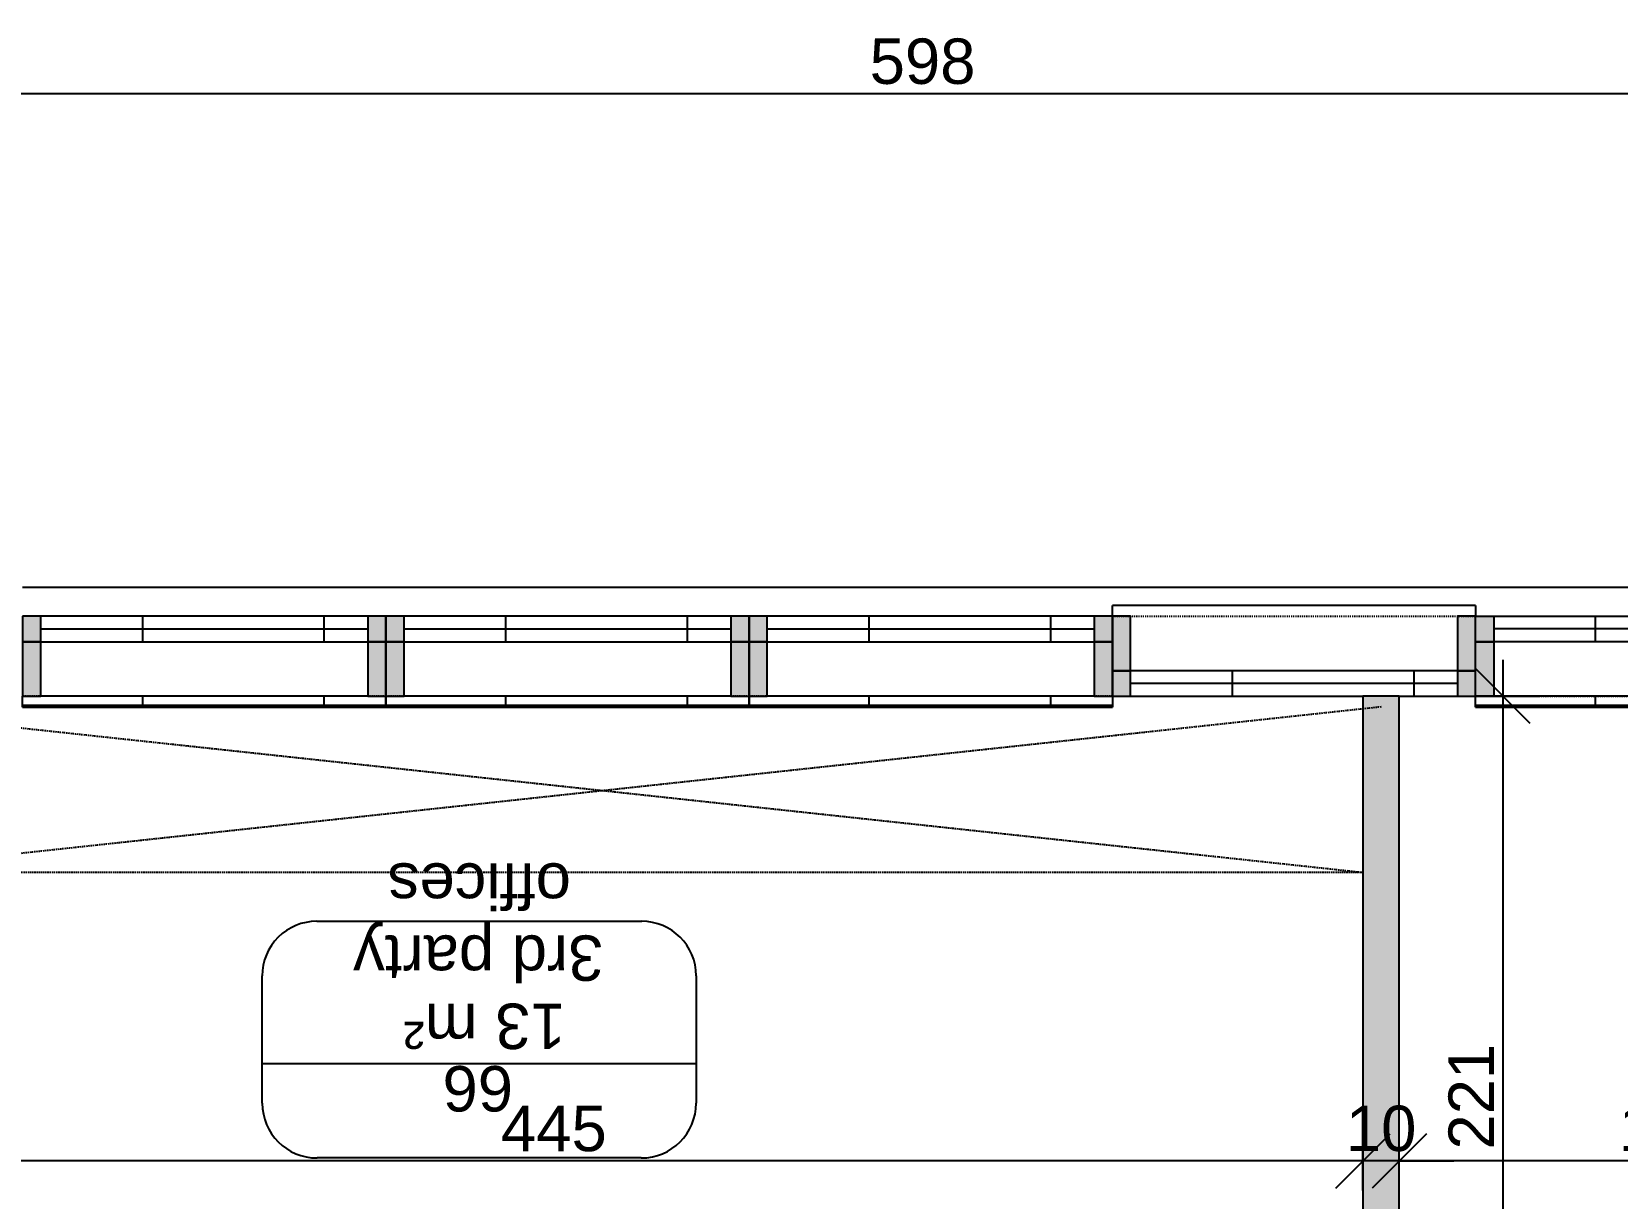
# Model space of a CAD drawing. Extents: x -5566 to 5867, y -120 to 4683.
# Drawn here: x -4931.5 to -4495, y 4052.8 to 4373.9 of the extents above; entities that cross this region are included whole.
import ezdxf

# ---------------------------------------------------------------- set-up
doc = ezdxf.new("R2010")
doc.units = 0
doc.linetypes.add('DASH', pattern=[0.6, 0.3, -0.3])
doc.linetypes.add('HIDDEN_2', pattern=[0.6, 0.4, -0.2])
doc.layers.get('0').update_dxf_attribs({"linetype": 'CONTINUOUS'})
doc.layers.get('DEFPOINTS').update_dxf_attribs({"linetype": 'CONTINUOUS'})
for name, color, linetype in [('A-ANNO-DIMS', 211, 'CONTINUOUS'), ('A-AREA-IDEN', 2, 'CONTINUOUS'), ('A-FLOR-OVHD', 1, 'HIDDEN_2'), ('A-GLAZ', 151, 'CONTINUOUS'), ('A-GLAZ-HDLN', 1, 'DASH'), ('A-WALL', 113, 'CONTINUOUS'), ('A-WALL-PATT', 111, 'CONTINUOUS'), ('I-WALL', 2, 'CONTINUOUS')]:
    doc.layers.add(name, color=color, linetype=linetype)
doc.styles.add('ARIAL', font='arial.ttf', dxfattribs={"height": 12.5})
doc.dimstyles.new('100_200_2_5MM_ARIAL_CM', dxfattribs={"dimscale": 30.48, "dimtxt": 12.753242, "dimasz": 0.492126, "dimexe": 0.328084, "dimexo": 0.0625, "dimgap": 0.082021, "dimtad": 1, "dimdec": 0, "dimzin": 0, "dimtxsty": 'ARIAL', "dimblk1": 'OBLIQUE', "dimblk2": 'OBLIQUE', "dimsah": 1, "dimcen": 0.09, "dimdle": 0.328084, "dimazin": 3, "dimtfac": 1, "dimtdec": 4, "dimtix": 1, "dimtmove": 0, "dimatfit": 3, "dimtvp": 1, "dimtolj": 1, "dimtzin": 0})
doc.dimstyles.new('200_100_2_5MM_ARIAL_CM___O', dxfattribs={"dimscale": 30.48, "dimtxt": 12.753242, "dimasz": 0.492126, "dimexe": 0.328084, "dimexo": 0.0625, "dimgap": 0.082021, "dimtad": 1, "dimdec": 0, "dimzin": 0, "dimtxsty": 'ARIAL', "dimblk1": 'OBLIQUE', "dimblk2": 'OBLIQUE', "dimsah": 1, "dimcen": 0.09, "dimdle": 0.328084, "dimazin": 3, "dimtfac": 1, "dimtdec": 4, "dimtix": 1, "dimtmove": 0, "dimatfit": 3, "dimtvp": 1, "dimtolj": 1, "dimtzin": 0})
pattern_1 = [(180, (201, 11.5), (1e-14, -100), []), (270, (201, 11.5), (50, 3e-15), [])]
pattern_2 = [(0, (-501, -11.5), (0, 100), []), (90, (-501, -11.5), (-50, 3e-15), [])]
pattern_3 = [(180, (301, 11.5), (1e-14, -100), []), (270, (301, 11.5), (50, 3e-15), [])]
pattern_4 = [(180, (101, 11.5), (1e-14, -100), []), (270, (101, 11.5), (50, 3e-15), [])]

# ---------------------------------------------------------------- blocks, each defined once
blk = doc.blocks.new('AR_ALUM_SGL_KEEP_DOWNOPE1F')
at = {"layer": 'A-GLAZ'}
h = blk.add_hatch(dxfattribs=at)
h.set_pattern_fill('FP_130', color=256, style=0, pattern_type=2)
h.set_pattern_definition(pattern_1)
h.paths.add_polyline_path([(50, 11), (50, 14), (-50, 14), (-50, 11), (45, 11)], flags=0)
for points in [[(-45, -4), (-45, 11), (-50, 11), (-50, -4)], [(50, -4), (50, 11), (45, 11), (45, -4)]]:
    blk.add_hatch(color=256, dxfattribs=at).paths.add_polyline_path(points, flags=0)
h = blk.add_hatch(color=256, dxfattribs=at)
h.paths.add_polyline_path([(50, -4), (45, -4), (45, -11), (50, -11)], flags=0)
h.paths.add_polyline_path([(-45, -4), (-50, -4), (-50, -11), (-45, -11)], flags=0)
h = blk.add_hatch(dxfattribs=at)
h.set_pattern_fill('FP_130', color=256, style=0, pattern_type=2)
h.set_pattern_definition(pattern_1)
h.paths.add_polyline_path([(45, -11), (45, -4), (-45, -4), (-45, -11), (14.71, -11)], flags=0)
for p, q in [((-50, 11), (-50, 14)), ((50, 14), (-50, 14)), ((50, 14), (50, 11)), ((-45, 11), (-50, 11)), ((-50, 11), (-50, -4)), ((-45, -4), (-45, 11)), ((50, 11), (45, 11)), ((45, 11), (45, -4)), ((50, -4), (50, 11)), ((-50, -4), (-50, -11)), ((-45, -4), (-50, -4)), ((-50, -4), (-45, -4)), ((-45, -11), (-45, -4)), ((45, -4), (-45, -4)), ((50, -4), (45, -4)), ((45, -4), (45, -11)), ((45, -4), (50, -4)), ((50, -11), (50, -4)), ((45, -7.5), (-45, -7.5)), ((-50, -11), (-45, -11)), ((-45, -11), (45, -11)), ((45, -11), (50, -11))]:
    blk.add_line(p, q, dxfattribs=at)
at = {"layer": 'A-GLAZ-HDLN'}
blk.add_line((-50, 11), (50, 11), dxfattribs=at)
blk = doc.blocks.new('AR_ALUM_SGL_KEEP_DOWNOPE1G')
at = {"layer": 'A-GLAZ'}
h = blk.add_hatch(color=256, dxfattribs=at)
h.paths.add_polyline_path([(-50, 11), (-50, 4), (-45, 4), (-45, 11)], flags=0)
h.paths.add_polyline_path([(45, 11), (45, 4), (50, 4), (50, 11)], flags=0)
h = blk.add_hatch(dxfattribs=at)
h.set_pattern_fill('FP_131', color=256, style=0, pattern_type=2)
h.set_pattern_definition(pattern_2)
h.paths.add_polyline_path([(-45, 4), (45, 4), (45, 11), (-45, 11)], flags=0)
for points in [[(-50, 4), (-50, -11), (-45, -11), (-45, 4)], [(45, 4), (45, -11), (50, -11), (50, 4)]]:
    blk.add_hatch(color=256, dxfattribs=at).paths.add_polyline_path(points, flags=0)
h = blk.add_hatch(dxfattribs=at)
h.set_pattern_fill('FP_131', color=256, style=0, pattern_type=2)
h.set_pattern_definition(pattern_2)
h.paths.add_polyline_path([(-50, -14), (50, -14), (50, -11), (-50, -11)], flags=0)
for p, q in [((-50, 11), (-45, 11)), ((-50, 4), (-50, 11)), ((-45, 11), (-45, 4)), ((-45, 11), (45, 11)), ((45, 11), (50, 11)), ((45, 4), (45, 11)), ((50, 11), (50, 4)), ((45, 7.5), (-45, 7.5)), ((-45, 4), (-50, 4)), ((-50, -11), (-50, 4)), ((-50, 4), (-45, 4)), ((45, 4), (-45, 4)), ((-45, 4), (-45, -11)), ((50, 4), (45, 4)), ((45, -11), (45, 4)), ((45, 4), (50, 4)), ((50, 4), (50, -11)), ((-50, -14), (-50, -11)), ((-45, -11), (-50, -11)), ((50, -11), (45, -11)), ((50, -11), (50, -14)), ((-50, -14), (50, -14))]:
    blk.add_line(p, q, dxfattribs=at)
at = {"layer": 'A-GLAZ-HDLN'}
blk.add_line((-50, -11), (50, -11), dxfattribs=at)
blk = doc.blocks.new('AR_ALUM_SGL_KEEP_DOWNOPE1H')
at = {"layer": 'A-GLAZ'}
for points in [[(-50, 11), (-50, -4), (-45, -4), (-45, 11)], [(45, 4), (45, -4), (50, -4), (50, 11), (45, 11)]]:
    blk.add_hatch(color=256, dxfattribs=at).paths.add_polyline_path(points, flags=0)
h = blk.add_hatch(color=256, dxfattribs=at)
h.paths.add_polyline_path([(-50, -4), (-50, -11), (-45, -11), (-45, -4)], flags=0)
h.paths.add_polyline_path([(45, -4), (45, -11), (50, -11), (50, -4)], flags=0)
h = blk.add_hatch(dxfattribs=at)
h.set_pattern_fill('FP_132', color=256, style=0, pattern_type=2)
h.set_pattern_definition([(0, (-401, -11.5), (0, 100), []), (90, (-401, -11.5), (-50, 3e-15), [])])
h.paths.add_polyline_path([(-45, -11), (45, -11), (45, -4), (-45, -4)], flags=0)
for p, q in [((-50, 11), (-50, 14)), ((50, 14), (-50, 14)), ((50, 14), (50, 11)), ((-45, 11), (-50, 11)), ((-50, 11), (-50, -4)), ((-45, -4), (-45, 11)), ((50, 11), (45, 11)), ((45, 11), (45, -4)), ((50, -4), (50, 11)), ((-50, -4), (-50, -11)), ((-45, -4), (-50, -4)), ((-50, -4), (-45, -4)), ((-45, -11), (-45, -4)), ((45, -4), (-45, -4)), ((50, -4), (45, -4)), ((45, -4), (45, -11)), ((45, -4), (50, -4)), ((50, -11), (50, -4)), ((45, -7.5), (-45, -7.5)), ((-50, -11), (-45, -11)), ((-45, -11), (19, -11)), ((29, -11), (45, -11)), ((45, -11), (50, -11))]:
    blk.add_line(p, q, dxfattribs=at)
at = {"layer": 'A-GLAZ-HDLN'}
blk.add_line((-50, 11), (50, 11), dxfattribs=at)
blk = doc.blocks.new('AR_ALUM_SGL_KEEP_DOWNOPE1I')
at = {"layer": 'A-GLAZ'}
h = blk.add_hatch(dxfattribs=at)
h.set_pattern_fill('FP_133', color=256, style=0, pattern_type=2)
h.set_pattern_definition(pattern_3)
h.paths.add_polyline_path([(50, 14), (-50, 14), (-50, 11), (50, 11)], flags=0)
for points in [[(-45, -4), (-45, 11), (-50, 11), (-50, -4)], [(50, 11), (45, 11), (45, -4), (50, -4), (50, 4)]]:
    blk.add_hatch(color=256, dxfattribs=at).paths.add_polyline_path(points, flags=0)
h = blk.add_hatch(color=256, dxfattribs=at)
h.paths.add_polyline_path([(50, -11), (50, -4), (45, -4), (45, -11)], flags=0)
h.paths.add_polyline_path([(-45, -4), (-50, -4), (-50, -11), (-45, -11)], flags=0)
h = blk.add_hatch(dxfattribs=at)
h.set_pattern_fill('FP_133', color=256, style=0, pattern_type=2)
h.set_pattern_definition(pattern_3)
h.paths.add_polyline_path([(45, -4), (-45, -4), (-45, -11), (45, -11)], flags=0)
for p, q in [((-50, 11), (-50, 14)), ((50, 14), (-50, 14)), ((50, 14), (50, 11)), ((-45, 11), (-50, 11)), ((-50, 11), (-50, -4)), ((-45, -4), (-45, 11)), ((50, 11), (45, 11)), ((45, 11), (45, -4)), ((50, -4), (50, 11)), ((-50, -4), (-50, -11)), ((-45, -4), (-50, -4)), ((-50, -4), (-45, -4)), ((-45, -11), (-45, -4)), ((45, -4), (-45, -4)), ((50, -4), (45, -4)), ((45, -4), (45, -11)), ((45, -4), (50, -4)), ((50, -11), (50, -4)), ((45, -7.5), (-45, -7.5)), ((-50, -11), (-45, -11)), ((-45, -11), (45, -11)), ((45, -11), (50, -11))]:
    blk.add_line(p, q, dxfattribs=at)
at = {"layer": 'A-GLAZ-HDLN'}
blk.add_line((-50, 11), (50, 11), dxfattribs=at)
blk = doc.blocks.new('AR_ALUM_SGL_KEEP_DOWNOPE1J')
at = {"layer": 'A-GLAZ'}
h = blk.add_hatch(dxfattribs=at)
h.set_pattern_fill('FP_134', color=256, style=0, pattern_type=2)
h.set_pattern_definition(pattern_4)
h.paths.add_polyline_path([(50, 11), (50, 14), (-50, 14), (-50, 11), (45, 11)], flags=0)
for points in [[(-45, 11), (-50, 11), (-50, -4), (-45, -4)], [(50, 7.35), (50, 11), (45, 11), (45, -4), (50, -4), (50, 7.34)]]:
    blk.add_hatch(color=256, dxfattribs=at).paths.add_polyline_path(points, flags=0)
h = blk.add_hatch(color=256, dxfattribs=at)
h.paths.add_polyline_path([(50, -11), (50, -4), (45, -4), (45, -11)], flags=0)
h.paths.add_polyline_path([(-45, -11), (-45, -4), (-50, -4), (-50, -11)], flags=0)
h = blk.add_hatch(dxfattribs=at)
h.set_pattern_fill('FP_134', color=256, style=0, pattern_type=2)
h.set_pattern_definition(pattern_4)
h.paths.add_polyline_path([(45, -11), (45, -4), (-45, -4), (-45, -11), (40.7, -11)], flags=0)
for p, q in [((-50, 11), (-50, 14)), ((50, 14), (-50, 14)), ((50, 14), (50, 11)), ((-45, 11), (-50, 11)), ((-50, 11), (-50, -4)), ((-45, -4), (-45, 11)), ((50, 11), (45, 11)), ((45, 11), (45, -4)), ((50, -4), (50, 11)), ((-50, -4), (-50, -11)), ((-45, -4), (-50, -4)), ((-50, -4), (-45, -4)), ((-45, -11), (-45, -4)), ((45, -4), (-45, -4)), ((50, -4), (45, -4)), ((45, -4), (45, -11)), ((45, -4), (50, -4)), ((50, -11), (50, -4)), ((45, -7.5), (-45, -7.5)), ((-50, -11), (-45, -11)), ((-45, -11), (45, -11)), ((45, -11), (50, -11))]:
    blk.add_line(p, q, dxfattribs=at)
at = {"layer": 'A-GLAZ-HDLN'}
blk.add_line((-50, 11), (50, 11), dxfattribs=at)
blk = doc.blocks.new('_OBLIQUE')
at = {"color": 0, "linetype": 'BYBLOCK'}
blk.add_line((-0.5, -0.5), (0.5, 0.5), dxfattribs=at)
blk = doc.blocks.new('DIMBLOCK53-LEVEL__9_00')
at = {"layer": 'A-ANNO-DIMS', "color": 0}
for p, q in [((-4985, 4348.72), (-4985, 4366.82)), ((-4387.5, 4348.72), (-4387.5, 4366.82)), ((-4377.5, 4356.82), (-4995, 4356.82))]:
    blk.add_line(p, q, dxfattribs=at)
at = {"layer": 'DEFPOINTS', "color": 0}
for p in [(-4985, 4356.82), (-4985, 4346.82), (-4387.5, 4346.82)]:
    blk.add_point(p, dxfattribs=at)
at = {"layer": 'A-ANNO-DIMS', "color": 0, "xscale": 15, "yscale": 15, "zscale": 15, "rotation": 180}
blk.add_blockref('_OBLIQUE', (-4985, 4356.82), dxfattribs=at)
at = {"layer": 'A-ANNO-DIMS', "color": 0, "xscale": 15, "yscale": 15, "zscale": 15}
blk.add_blockref('_OBLIQUE', (-4387.5, 4356.82), dxfattribs=at)
at = {"layer": 'A-ANNO-DIMS', "color": 0, "insert": (-4686.25, 4365.7), "char_height": 12.5, "width": 34.6103, "attachment_point": 5, "style": 'ARIAL'}
blk.add_mtext('\\A1;598', dxfattribs=at)
blk = doc.blocks.new('AR_TAG_ROOM_-_ROOM_NUMBER_')
at = {"layer": 'A-AREA-IDEN'}
for p, q in [((-0.8926, 0.5188), (0.8926, 0.5188)), ((-1.1946, 0), (-1.1946, 0.2169)), ((1.1946, 0.2169), (1.1946, 0)), ((-1.1946, -0.4845), (-1.1946, 0)), ((-1.1946, 0), (1.1946, 0)), ((1.1946, 0), (1.1946, -0.4845)), ((0.8947, -0.7844), (-0.8947, -0.7844))]:
    blk.add_line(p, q, dxfattribs=at)
for centre, radius, start, end in [((-0.8926, 0.2169), 0.3019, 90, 180), ((0.8926, 0.2169), 0.3019, 0, 90), ((-0.8947, -0.4845), 0.2999, 180, 270), ((0.8947, -0.4845), 0.2999, 270, 0)]:
    blk.add_arc(centre, radius, start, end, dxfattribs=at)
blk = doc.blocks.new('DIMBLOCK91-LEVEL__9_00')
at = {"layer": 'A-ANNO-DIMS', "color": 0}
for p, q in [((-4555, 4054.95), (-4555, 4073.05)), ((-4405, 4054.95), (-4405, 4073.05)), ((-4395, 4063.05), (-4565, 4063.05))]:
    blk.add_line(p, q, dxfattribs=at)
at = {"layer": 'DEFPOINTS', "color": 0}
for p in [(-4555, 4063.05), (-4555, 4053.05), (-4405, 4053.05)]:
    blk.add_point(p, dxfattribs=at)
at = {"layer": 'A-ANNO-DIMS', "color": 0, "xscale": 15, "yscale": 15, "zscale": 15, "rotation": 180}
blk.add_blockref('_OBLIQUE', (-4555, 4063.05), dxfattribs=at)
at = {"layer": 'A-ANNO-DIMS', "color": 0, "xscale": 15, "yscale": 15, "zscale": 15}
blk.add_blockref('_OBLIQUE', (-4405, 4063.05), dxfattribs=at)
at = {"layer": 'A-ANNO-DIMS', "color": 0, "insert": (-4480, 4071.93), "char_height": 12.5, "width": 34.6103, "attachment_point": 5, "style": 'ARIAL'}
blk.add_mtext('\\A1;150', dxfattribs=at)
blk = doc.blocks.new('DIMBLOCK92-LEVEL__9_00')
at = {"layer": 'A-ANNO-DIMS', "color": 0}
for p, q in [((-4565, 4054.95), (-4565, 4073.05)), ((-4555, 4054.95), (-4555, 4073.05)), ((-4565, 4063.05), (-4580, 4063.05)), ((-4555, 4063.05), (-4565, 4063.05)), ((-4555, 4063.05), (-4540, 4063.05))]:
    blk.add_line(p, q, dxfattribs=at)
at = {"layer": 'DEFPOINTS', "color": 0}
for p in [(-4565, 4063.05), (-4565, 4053.05), (-4555, 4053.05)]:
    blk.add_point(p, dxfattribs=at)
at = {"layer": 'A-ANNO-DIMS', "color": 0, "xscale": 15, "yscale": 15, "zscale": 15}
blk.add_blockref('_OBLIQUE', (-4565, 4063.05), dxfattribs=at)
at = {"layer": 'A-ANNO-DIMS', "color": 0, "xscale": 15, "yscale": 15, "zscale": 15, "rotation": 180}
blk.add_blockref('_OBLIQUE', (-4555, 4063.05), dxfattribs=at)
at = {"layer": 'A-ANNO-DIMS', "color": 0, "insert": (-4560, 4071.93), "char_height": 12.5, "width": 23.0736, "attachment_point": 5, "style": 'ARIAL'}
blk.add_mtext('\\A1;10', dxfattribs=at)
blk = doc.blocks.new('DIMBLOCK93-LEVEL__9_00')
at = {"layer": 'A-ANNO-DIMS', "color": 0}
for p, q in [((-5010.5, 4054.95), (-5010.5, 4073.05)), ((-4565, 4054.95), (-4565, 4073.05)), ((-4555, 4063.05), (-5020.5, 4063.05))]:
    blk.add_line(p, q, dxfattribs=at)
at = {"layer": 'DEFPOINTS', "color": 0}
for p in [(-5010.5, 4063.05), (-5010.5, 4053.05), (-4565, 4053.05)]:
    blk.add_point(p, dxfattribs=at)
at = {"layer": 'A-ANNO-DIMS', "color": 0, "xscale": 15, "yscale": 15, "zscale": 15, "rotation": 180}
blk.add_blockref('_OBLIQUE', (-5010.5, 4063.05), dxfattribs=at)
at = {"layer": 'A-ANNO-DIMS', "color": 0, "xscale": 15, "yscale": 15, "zscale": 15}
blk.add_blockref('_OBLIQUE', (-4565, 4063.05), dxfattribs=at)
at = {"layer": 'A-ANNO-DIMS', "color": 0, "insert": (-4787.75, 4071.9), "char_height": 12.5, "width": 34.6103, "attachment_point": 5, "style": 'ARIAL'}
blk.add_mtext('\\A1;445', dxfattribs=at)
blk = doc.blocks.new('DIMBLOCK138-LEVEL__9_00')
at = {"layer": 'A-ANNO-DIMS', "color": 0}
for p, q in [((-4526.44, 3960.49), (-4526.44, 4200.99)), ((-4534.53, 4190.99), (-4516.44, 4190.99)), ((-4534.53, 3970.49), (-4516.44, 3970.49))]:
    blk.add_line(p, q, dxfattribs=at)
at = {"layer": 'DEFPOINTS', "color": 0}
for p in [(-4536.44, 4190.99), (-4526.44, 4190.99), (-4536.44, 3970.49)]:
    blk.add_point(p, dxfattribs=at)
at = {"layer": 'A-ANNO-DIMS', "color": 0, "xscale": 15, "yscale": 15, "zscale": 15}
for p, rotation in [((-4526.44, 4190.99), 90), ((-4526.44, 3970.49), 270)]:
    blk.add_blockref('_OBLIQUE', p, dxfattribs=dict(at, rotation=rotation))
at = {"layer": 'A-ANNO-DIMS', "color": 0, "insert": (-4535.21, 4080.74), "char_height": 12.5, "width": 34.6103, "attachment_point": 5, "rotation": 90, "style": 'ARIAL'}
blk.add_mtext('\\A1;221', dxfattribs=at)

msp = doc.modelspace()

# ---------------------------------------------------------------- hatches: boundary and pattern name
at = {"layer": 'A-WALL-PATT'}
h = msp.add_hatch(color=256, dxfattribs=at)
h.paths.add_polyline_path([(-4565, 4190.99), (-4565, 3970.49), (-4555, 3970.49), (-4555, 4190.99)], flags=0)
h.paths.add_polyline_path([(-4565, 3239.49), (-4565, 3160.49), (-4555, 3160.49), (-4555, 3296.49), (-4565, 3296.49), (-4565, 3292.99)], flags=0)
h.paths.add_polyline_path([(-4565, 3838.97), (-4565, 3642.49), (-4555, 3642.49), (-4555, 3880.49), (-4565, 3880.49), (-4565, 3869.49)], flags=0)
h.paths.add_polyline_path([(-4565, 3386.49), (-4555, 3386.49), (-4555, 3552.49), (-4565, 3552.49), (-4565, 3389.99)], flags=0)
h.paths.add_polyline_path([(-4565, 2987.98), (-4565, 2605.49), (-4555, 2605.49), (-4555, 3070.49), (-4565, 3070.49), (-4565, 3066.99)], flags=0)

# ---------------------------------------------------------------- linework, layer by layer
at = {"layer": 'A-FLOR-OVHD'}
for p, q in [((-4560, 4188.03), (-4983, 4142.49)), ((-4965, 4185.55), (-4565, 4142.49)), ((-4565, 4142.49), (-4983, 4142.49))]:
    msp.add_line(p, q, dxfattribs=at)
at = {"layer": 'A-WALL'}
msp.add_line((-4934, 4220.99), (-4434, 4220.99), dxfattribs=at)
at = {"layer": 'I-WALL'}
for p, q in [((-4839, 4190.99), (-4929, 4190.99)), ((-4739, 4190.99), (-4829, 4190.99)), ((-4639, 4190.99), (-4729, 4190.99)), ((-4565, 4190.99), (-4565, 3973.99)), ((-4555, 4190.99), (-4565, 4190.99)), ((-4555, 3973.99), (-4555, 4190.99)), ((-4439, 4190.99), (-4529, 4190.99))]:
    msp.add_line(p, q, dxfattribs=at)

# ---------------------------------------------------------------- block references
at = {"layer": 'A-AREA-IDEN', "xscale": 49.99999999999998, "yscale": 49.99999999999998, "zscale": 49.99999999999998, "rotation": 180}
msp.add_blockref('AR_TAG_ROOM_-_ROOM_NUMBER_', (-4808.31, 4089.8), dxfattribs=at)
at = {"layer": 'A-GLAZ', "rotation": 179.9999999999994}
for name, p in [('AR_ALUM_SGL_KEEP_DOWNOPE1J', (-4884, 4201.99)), ('AR_ALUM_SGL_KEEP_DOWNOPE1F', (-4784, 4201.99)), ('AR_ALUM_SGL_KEEP_DOWNOPE1I', (-4684, 4201.99))]:
    msp.add_blockref(name, p, dxfattribs=at)
at = {"layer": 'A-GLAZ'}
for name, p in [('AR_ALUM_SGL_KEEP_DOWNOPE1H', (-4584, 4201.99)), ('AR_ALUM_SGL_KEEP_DOWNOPE1G', (-4484, 4201.99))]:
    msp.add_blockref(name, p, dxfattribs=at)

# ---------------------------------------------------------------- texts
at = {"layer": 'A-AREA-IDEN', "char_height": 12.5, "attachment_point": 1, "rotation": 180, "style": 'ARIAL'}
for s, insert, width in [('offices', (-4783.04, 4132.47), 61.3291), ('3rd party', (-4774.11, 4112.63), 82.9747), ('13 m²', (-4784.48, 4093.86), 54.5147), ('66', (-4798.94, 4076.67), 23.2489)]:
    msp.add_mtext(s, dxfattribs=dict(at, insert=insert, width=width))

# ---------------------------------------------------------------- dimensions: what is measured, and where the dimension line sits
at = {"layer": 'A-ANNO-DIMS'}
for base, p1, p2, override, picture, middle in [((-4985, 4356.81903624), (-4387.5, 4346.81903624), (-4985, 4346.81903624), {"dimpost": '<>', "dimfxl": 597.5}, 'DIMBLOCK53-LEVEL__9_00', (-4686.25, 4365.70119859)), ((-5010.5, 4063.0461548), (-4565, 4053.0461548), (-5010.5, 4053.0461548), {"dimpost": '<>', "dimfxl": 445.5}, 'DIMBLOCK93-LEVEL__9_00', (-4787.75, 4071.90273734)), ((-4565, 4063.05), (-4555, 4053.05), (-4565, 4053.05), {"dimpost": '<>', "dimfxl": 10}, 'DIMBLOCK92-LEVEL__9_00', (-4560, 4071.93)), ((-4555, 4063.05), (-4405, 4053.05), (-4555, 4053.05), {"dimpost": '<>', "dimfxl": 150}, 'DIMBLOCK91-LEVEL__9_00', (-4480, 4071.93))]:
    dim = msp.add_linear_dim(base=base, p1=p1, p2=p2, dimstyle='100_200_2_5MM_ARIAL_CM', override=override, dxfattribs=at)
    dim.commit()
    dim.dimension.update_dxf_attribs({"geometry": picture, "text_midpoint": middle})
dim = msp.add_linear_dim(base=(-4526.43625217, 4190.99172688), p1=(-4536.43625217, 3970.49172688), p2=(-4536.43625217, 4190.99172688), angle=270, dimstyle='200_100_2_5MM_ARIAL_CM___O', override={"dimpost": '<>', "dimfxl": 220.5}, dxfattribs=at)
dim.commit()
dim.dimension.update_dxf_attribs({"geometry": 'DIMBLOCK138-LEVEL__9_00', "text_midpoint": (-4535.21183198, 4080.74172688)})

doc.saveas('drawing.dxf')
